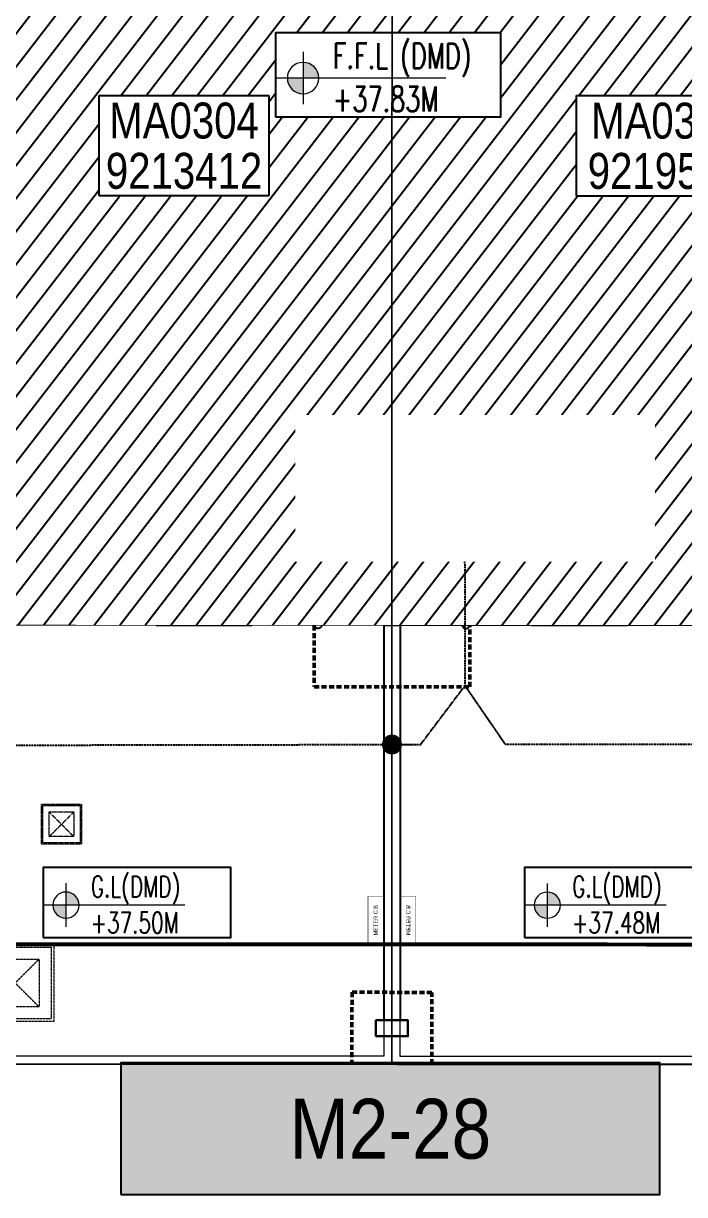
# Model space of a CAD drawing. Header units: centimetres. Extents: x -6122352 to 7132207, y -1694241 to 1947892.
# Drawn here: x 45905 to 54181, y -134091 to -119419 of the extents above; entities that cross this region are included whole.
import ezdxf
from ezdxf.enums import TextEntityAlignment as Align
from ezdxf.xclip import XClip

# ---------------------------------------------------------------- set-up
doc = ezdxf.new("R2010")
doc.units = ezdxf.units.CM
doc.header["$MEASUREMENT"] = 0
doc.header["$XCLIPFRAME"] = 2
for name, pattern in [('23585-XR-AR-END-SETTING OUT PLAN$0$HIDDEN', [0.375, 0.25, -0.125]), ('DASHED2', [0.375, 0.25, -0.125]), ('XR-AR-END-SETTING OUT PLAN$0$23261-XR-AR-SI-GF$0$HIDDEN', [0.375, 0.25, -0.125]), ('XR-AR-MID-SETTING OUT FOR MASTER$0$23585-XR-AR-MID-GROUND FLOOR$0$23261-XR-AR-SI-GF$0$HIDDEN', [0.375, 0.25, -0.125]), ('XR-AR-MID-SETTING OUT FOR MASTER$0$23585-XR-AR-MID-GROUND FLOOR$0$945-4P-1-101-GROUND FLOOR PLAN$0$XR-MIDDLE-GROUND FLOOR PLAN$0$HIDDEN2', [0.1875, 0.125, -0.0625])]:
    doc.linetypes.add(name, pattern=pattern)
for name, color, linetype in [('00-MI-DIM', 7, 'Continuous'), ('23585-XR-AR-BOUNDARY WALLS AND SETBACKS$0$setback', 7, 'XR-AR-END-SETTING OUT PLAN$0$23261-XR-AR-SI-GF$0$HIDDEN'), ('@MI-REF LAYER', 7, 'Continuous'), ('B_TH_6', 7, 'Continuous'), ('PANEL-TAGS', 7, 'Continuous'), ('XR-AR-MID-SETTING OUT FOR MASTER$0$23585-XR-AR-MID-GROUND FLOOR$0$A-Flor-Strs', 1, 'Continuous'), ('XR-AR-MID-SETTING OUT FOR MASTER$0$23585-XR-AR-MID-GROUND FLOOR$0$GS-HATCH-FLOOR TILE', 251, 'Continuous'), ('Xref group 33-41$0$S-LEVELS', 2, 'Continuous'), ('Xref group 33-41$0$TYPICAL NEW PROFILE', 3, 'Continuous'), ('XREF1$0$S-LEVELS', 2, 'Continuous'), ('XREF1$0$TYPICAL NEW PROFILE', 3, 'Continuous')]:
    doc.layers.add(name, color=color, linetype=linetype)
doc.layers.add('08-Compound Wall-4', color=7, linetype='Continuous', lineweight=25, true_color=0xff4405)
for name, color, linetype, lineweight in [('23585-XR-AR-DAMAC PLOT LIMITS$0$1-Mid units', 41, 'Continuous', 5), ('23585-XR-AR-END-SETTING OUT PLAN$0$A-FLOR-UNDR', 8, '23585-XR-AR-END-SETTING OUT PLAN$0$HIDDEN', 5), ('23585-XR-AR-MID-ANNO-GF$0$945-4P-1-101-GROUND FLOOR PLAN$0$XR-MIDDLE-GROUND FLOOR PLAN$0$XR-MIDDLE-GROUND FLOOR PLAN$0$-DR-RW', 6, 'Continuous', 5), ('23585-XR-AR-MID-ANNO-GF$0$945-4P-1-101-GROUND FLOOR PLAN$0$XR-MIDDLE-GROUND FLOOR PLAN$0$XR-MIDDLE-GROUND FLOOR PLAN$0$S-ANNO-TXT', 3, 'Continuous', 25), ('@ Foundations', 4, 'DASHED2', 50), ('A-ANNO-TEXT', 3, 'Continuous', 25), ('XR-AR-MID-SETTING OUT FOR MASTER$0$23585-XR-AR-MID-GROUND FLOOR$0$$A-GLAZ-WNDO', 232, 'Continuous', 9), ('XR-AR-MID-SETTING OUT FOR MASTER$0$23585-XR-AR-MID-GROUND FLOOR$0$A-DOOR', 31, 'Continuous', 5), ('XR-AR-MID-SETTING OUT FOR MASTER$0$23585-XR-AR-MID-GROUND FLOOR$0$A-DOOR-FULL', 1, 'Continuous', 9), ('XR-AR-MID-SETTING OUT FOR MASTER$0$23585-XR-AR-MID-GROUND FLOOR$0$A-EQUP-KITN-PLAN', 202, 'Continuous', 9), ('XR-AR-MID-SETTING OUT FOR MASTER$0$23585-XR-AR-MID-GROUND FLOOR$0$A-FLOR-OVHD', 9, 'XR-AR-MID-SETTING OUT FOR MASTER$0$23585-XR-AR-MID-GROUND FLOOR$0$23261-XR-AR-SI-GF$0$HIDDEN', 15), ('XR-AR-MID-SETTING OUT FOR MASTER$0$23585-XR-AR-MID-GROUND FLOOR$0$A-FLOR-PATT', 8, 'Continuous', 5), ('XR-AR-MID-SETTING OUT FOR MASTER$0$23585-XR-AR-MID-GROUND FLOOR$0$A-GLAZ-SILL', 8, 'Continuous', 5), ('XR-AR-MID-SETTING OUT FOR MASTER$0$23585-XR-AR-MID-GROUND FLOOR$0$A-GLAZ-WNDO', 232, 'Continuous', 9), ('XR-AR-MID-SETTING OUT FOR MASTER$0$23585-XR-AR-MID-GROUND FLOOR$0$A-WALL', 7, 'Continuous', 30), ('XR-AR-MID-SETTING OUT FOR MASTER$0$23585-XR-AR-MID-GROUND FLOOR$0$A-WALL-FNSH', 9, 'Continuous', 5), ('XR-AR-MID-SETTING OUT FOR MASTER$0$23585-XR-AR-MID-GROUND FLOOR$0$S-COLS', 51, 'Continuous', 40), ('Xref group 33-41$0$36-TAGLVL', 23, 'Continuous', 9), ('XREF1$0$36-TAGLVL', 23, 'Continuous', 9)]:
    doc.layers.add(name, color=color, linetype=linetype, lineweight=lineweight)
doc.styles.add('23585-XR-AR-MID-ANNO-GF$0$SDC-TEXT', font='arial.ttf')
doc.styles.add('PANELTAG_STYLE', font='arial.ttf')
doc.styles.add('Xref group 33-41$0$DLT_TEXT', font='romans.shx', dxfattribs={"width": 0.7})
doc.styles.add('Xref group 33-41$0$Overall SOP Plan$0$LAC-609-NG10-1-XREF-GRID-125SC$0$GRID-DIM-NO', font='arial.ttf', dxfattribs={"width": 0.8})
doc.styles.add('XREF1$0$DLT_TEXT', font='romans.shx', dxfattribs={"width": 0.7})

# ---------------------------------------------------------------- blocks, each defined once
blk = doc.blocks.new('23585-XR-AR-BOUNDARY WALLS AND SETBACKS')
at = {"layer": '23585-XR-AR-BOUNDARY WALLS AND SETBACKS$0$setback', "ltscale": 40, "const_width": 0.05}
blk.add_lwpolyline([(496524.331, 2768876.629), (496524.23, 2768876.519), (496520.176, 2768872.095), (496516.123, 2768867.671), (496512.069, 2768863.247), (496508.016, 2768858.823), (496505.888, 2768856.501), (496503.962, 2768854.4), (496499.909, 2768849.976), (496499.707, 2768849.755), (496495.856, 2768845.552), (496495.653, 2768845.331), (496491.699, 2768841.016), (496506.076, 2768827.842), (496510.233, 2768832.378), (496514.286, 2768836.802), (496518.34, 2768841.226), (496522.393, 2768845.65), (496526.447, 2768850.074), (496530.5, 2768854.497), (496534.553, 2768858.921), (496538.708, 2768863.456), (496524.331, 2768876.629)], dxfattribs=at)
blk = doc.blocks.new('A$C9d9485f6')
at = {"layer": 'A-ANNO-TEXT', "rotation": 312.4881850805905}
blk.add_blockref('23585-XR-AR-BOUNDARY WALLS AND SETBACKS', (-2377088.535, -1504219.252), dxfattribs=at)
blk = doc.blocks.new('23585-XR-AR-DAMAC PLOT LIMITS')
at = {"layer": '23585-XR-AR-DAMAC PLOT LIMITS$0$1-Mid units', "color": 251, "true_color": 0x636466}
for points in [[(496505.804, 2768860.85), (496509.857, 2768865.274), (496527.553, 2768849.06), (496523.499, 2768844.636)], [(496501.751, 2768856.427), (496503.676, 2768858.528), (496505.804, 2768860.85), (496523.499, 2768844.636), (496519.446, 2768840.213)]]:
    blk.add_lwpolyline(points, close=True, dxfattribs=at)
blk = doc.blocks.new('A$Cf093b529')
at = {"layer": 'A-ANNO-TEXT'}
blk.add_blockref('23585-XR-AR-DAMAC PLOT LIMITS', (-495391.99, -2768603.442), dxfattribs=at)
blk = doc.blocks.new('XR-AR-MID-SETTING OUT FOR MASTER$0$23585-XR-AR-MID-GROUND FLOOR$0$945-4P-1-101-GROUND FLOOR PLAN$0$XR-MIDDLE-CAR PARK HATCH')
at = {"layer": 'XR-AR-MID-SETTING OUT FOR MASTER$0$23585-XR-AR-MID-GROUND FLOOR$0$A-FLOR-PATT'}
blk.add_lwpolyline([(9250, 100), (9250, 5500), (15050, 5503), (15050, 100)], close=True, dxfattribs=at)
blk = doc.blocks.new('*U1930')
for points in [[(91, 0), (41, 0), (41, 1021), (91, 1021)], [(0, 0), (38, 0), (38, -50), (50, -50), (50, -122), (0, -122)], [(1100, 0), (1062, 0), (1062, -50), (1050, -50), (1050, -122), (1100, -122)]]:
    blk.add_lwpolyline(points, close=True)
at = {"color": 8, "linetype": 'XR-AR-MID-SETTING OUT FOR MASTER$0$23585-XR-AR-MID-GROUND FLOOR$0$945-4P-1-101-GROUND FLOOR PLAN$0$XR-MIDDLE-GROUND FLOOR PLAN$0$HIDDEN2'}
blk.add_arc((41, 0), 1021, 0, 90, dxfattribs=at)
at = {"layer": 'XR-AR-MID-SETTING OUT FOR MASTER$0$23585-XR-AR-MID-GROUND FLOOR$0$A-GLAZ-SILL', "linetype": 'XR-AR-MID-SETTING OUT FOR MASTER$0$23585-XR-AR-MID-GROUND FLOOR$0$945-4P-1-101-GROUND FLOOR PLAN$0$XR-MIDDLE-GROUND FLOOR PLAN$0$HIDDEN2', "ltscale": 3}
blk.add_lwpolyline([(0, 0), (1100, 0), (1100, -122), (0, -122)], close=True, dxfattribs=at)
blk = doc.blocks.new('*U27')
for points in [[(91, 0), (41, 0), (41, 1021), (91, 1021)], [(0, 0), (38, 0), (38, -50), (50, -50), (50, -250), (0, -250)], [(1100, 0), (1062, 0), (1062, -50), (1050, -50), (1050, -250), (1100, -250)]]:
    blk.add_lwpolyline(points, close=True)
at = {"color": 8, "linetype": 'XR-AR-MID-SETTING OUT FOR MASTER$0$23585-XR-AR-MID-GROUND FLOOR$0$945-4P-1-101-GROUND FLOOR PLAN$0$XR-MIDDLE-GROUND FLOOR PLAN$0$HIDDEN2'}
blk.add_arc((41, 0), 1021, 0, 90, dxfattribs=at)
at = {"layer": 'XR-AR-MID-SETTING OUT FOR MASTER$0$23585-XR-AR-MID-GROUND FLOOR$0$A-GLAZ-SILL', "linetype": 'XR-AR-MID-SETTING OUT FOR MASTER$0$23585-XR-AR-MID-GROUND FLOOR$0$945-4P-1-101-GROUND FLOOR PLAN$0$XR-MIDDLE-GROUND FLOOR PLAN$0$HIDDEN2', "ltscale": 3}
blk.add_lwpolyline([(0, 0), (1100, 0), (1100, -250), (0, -250)], close=True, dxfattribs=at)
blk = doc.blocks.new('XR-AR-MID-SETTING OUT FOR MASTER$0$23585-XR-AR-MID-GROUND FLOOR$0$945-4P-1-101-GROUND FLOOR PLAN$0$XR-MIDDLE-GROUND FLOOR PLAN$0$A$C69996ABC')
at = {"layer": 'XR-AR-MID-SETTING OUT FOR MASTER$0$23585-XR-AR-MID-GROUND FLOOR$0$A-FLOR-OVHD', "linetype": 'XR-AR-MID-SETTING OUT FOR MASTER$0$23585-XR-AR-MID-GROUND FLOOR$0$945-4P-1-101-GROUND FLOOR PLAN$0$XR-MIDDLE-GROUND FLOOR PLAN$0$HIDDEN2', "ltscale": 5}
for p, q in [((0, 0.9), (0.1, 0.9)), ((0, 0.9), (0, 0)), ((0, 0), (0.1, 0))]:
    blk.add_line(p, q, dxfattribs=at)
blk.add_lwpolyline([(0.1, 0.85), (0.25, 0.45), (0.1, 0.05)], dxfattribs=at)
at = {"layer": 'XR-AR-MID-SETTING OUT FOR MASTER$0$23585-XR-AR-MID-GROUND FLOOR$0$A-GLAZ-WNDO'}
for p, q in [((0.1, 0.85), (0.1, 0.9)), ((0.1, 0.9), (0.1, 0)), ((0.25, 0.9), (0.25, 0.85)), ((0.25, 0.85), (0.1, 0.85)), ((0.25, 0.85), (0.25, 0.05)), ((0.1, 0), (0.1, 0.05)), ((0.1, 0.05), (0.25, 0.05)), ((0.25, 0), (0.25, 0.05))]:
    blk.add_line(p, q, dxfattribs=at)
for points in [[(0.25, 0.9), (0.1, 0.9)], [(0.1, 0), (0.25, 0)]]:
    blk.add_lwpolyline(points, dxfattribs=at)
blk.add_lwpolyline([(0.25, 0.85), (0.25, 0.05), (0.2, 0.05), (0.2, 0.85)], close=True, dxfattribs=at)
blk = doc.blocks.new('XR-AR-MID-SETTING OUT FOR MASTER$0$23585-XR-AR-MID-GROUND FLOOR$0$945-4P-1-101-GROUND FLOOR PLAN$0$XR-MIDDLE-GROUND FLOOR PLAN$0$A$C70344426')
at = {"layer": 'XR-AR-MID-SETTING OUT FOR MASTER$0$23585-XR-AR-MID-GROUND FLOOR$0$A-GLAZ-SILL'}
blk.add_line((0.25, 2.65), (0.25, 0), dxfattribs=at)
at = {"layer": 'XR-AR-MID-SETTING OUT FOR MASTER$0$23585-XR-AR-MID-GROUND FLOOR$0$A-GLAZ-WNDO'}
for p, q in [((0, 2.65), (0, 2.6)), ((0, 2.65), (0.25, 2.65)), ((0.15, 2.6), (0.15, 2.65)), ((0, 2.6), (0.15, 2.6)), ((0.15, 2.6), (0.15, 0)), ((0, 1.8), (0, 1.75)), ((0.15, 1.8), (0, 1.8)), ((0.15, 1.75), (0.15, 1.8)), ((0, 1.75), (0.15, 1.75)), ((0, 0.9), (0, 0.85)), ((0.15, 0.9), (0, 0.9)), ((0.15, 0.85), (0.15, 0.9)), ((0, 0.85), (0.15, 0.85)), ((0, 0.85), (0, 0.05)), ((0.15, 0.05), (0, 0.05)), ((0, 0), (0, 0.05)), ((0.15, 0), (0.15, 0.05)), ((0.25, 0), (0, 0))]:
    blk.add_line(p, q, dxfattribs=at)
blk.add_lwpolyline([(0.05, 1.8), (0.05, 2.6), (0, 2.6), (0, 0.9), (0.05, 0.9), (0.05, 1.75)], dxfattribs=at)
blk.add_lwpolyline([(0, 0.85), (0, 0.05), (0.05, 0.05), (0.05, 0.85)], close=True, dxfattribs=at)
blk = doc.blocks.new('*U28')
for points in [[(0, 70), (38, 70), (38, 120), (50, 120), (50, 180), (0, 180)], [(1100, 70), (1062, 70), (1062, 120), (1050, 120), (1050, 180), (1100, 180)], [(91, 70), (41, 70), (41, -951), (91, -951)]]:
    blk.add_lwpolyline(points, close=True)
at = {"color": 8, "linetype": 'XR-AR-MID-SETTING OUT FOR MASTER$0$23585-XR-AR-MID-GROUND FLOOR$0$945-4P-1-101-GROUND FLOOR PLAN$0$XR-MIDDLE-GROUND FLOOR PLAN$0$HIDDEN2'}
blk.add_arc((41, 70), 1021, 270, 0, dxfattribs=at)
at = {"layer": 'XR-AR-MID-SETTING OUT FOR MASTER$0$23585-XR-AR-MID-GROUND FLOOR$0$A-GLAZ-SILL', "linetype": 'XR-AR-MID-SETTING OUT FOR MASTER$0$23585-XR-AR-MID-GROUND FLOOR$0$945-4P-1-101-GROUND FLOOR PLAN$0$XR-MIDDLE-GROUND FLOOR PLAN$0$HIDDEN2', "ltscale": 3}
blk.add_lwpolyline([(0, 70), (1100, 70), (1100, 180), (0, 180)], close=True, dxfattribs=at)
blk = doc.blocks.new('XR-AR-MID-SETTING OUT FOR MASTER$0$23585-XR-AR-MID-GROUND FLOOR$0$945-4P-1-101-GROUND FLOOR PLAN$0$XR-MIDDLE-GROUND FLOOR PLAN$0$A$C2DB306E2')
at = {"layer": 'XR-AR-MID-SETTING OUT FOR MASTER$0$23585-XR-AR-MID-GROUND FLOOR$0$A-DOOR-FULL'}
for p, q in [((0.15, 1.25), (0.05, 1.25)), ((0.05, 1.25), (0.05, 1.2)), ((0.05, 1.2), (0.15, 1.2)), ((0.15, 1.2), (0.15, 1.25)), ((0, 0.8), (0, 0)), ((0, 0.8), (0.04, 0.8)), ((0.04, 0.8), (0.04, 0)), ((0.05, 0.35), (0.05, 0.4)), ((0.05, 0.4), (0.15, 0.4)), ((0.15, 0.35), (0.05, 0.35)), ((0.15, 0.4), (0.15, 0.35)), ((0, 0), (0.04, 0))]:
    blk.add_line(p, q, dxfattribs=at)
at = {"layer": 'XR-AR-MID-SETTING OUT FOR MASTER$0$23585-XR-AR-MID-GROUND FLOOR$0$A-GLAZ-SILL', "linetype": 'XR-AR-MID-SETTING OUT FOR MASTER$0$23585-XR-AR-MID-GROUND FLOOR$0$945-4P-1-101-GROUND FLOOR PLAN$0$XR-MIDDLE-GROUND FLOOR PLAN$0$HIDDEN2', "ltscale": 3}
for p, q in [((0.05, 1.2), (0.05, 0.4)), ((0.15, 1.2), (0.15, 0.4))]:
    blk.add_line(p, q, dxfattribs=at)
blk = doc.blocks.new('*U26')
at = {"color": 0, "linetype": 'ByBlock'}
blk.add_line((0, 300), (0, 0), dxfattribs=at)
at = {"color": 0, "linetype": 'ByBlock', "const_width": 15}
blk.add_lwpolyline([(195, 188), (0, 300), (-195, 188)], dxfattribs=at)
blk.add_circle((0, 0), 45)
blk = doc.blocks.new('XR-AR-MID-SETTING OUT FOR MASTER$0$23585-XR-AR-MID-GROUND FLOOR$0$A$C08698786')
at = {"layer": 'XR-AR-MID-SETTING OUT FOR MASTER$0$23585-XR-AR-MID-GROUND FLOOR$0$S-COLS', "color": 252, "lineweight": 30}
for points in [[(5900, 11147), (5900, 9747), (6100, 9747), (6100, 11147)], [(5900, 6500), (5900, 5500), (6100, 5500), (6100, 6500)], [(5800, 550), (6200, 550), (6200, 350), (5800, 350)]]:
    blk.add_lwpolyline(points, close=True, dxfattribs=at)
blk = doc.blocks.new('23585-XR-AR-END-SETTING OUT PLAN$0$MH-800')
at = {"ltscale": 5}
for p, q in [((-294, -651), (306, -51)), ((-294, -51), (306, -651))]:
    blk.add_line(p, q, dxfattribs=at)
for points in [[(-477, 132), (-477, -833), (488, -833), (488, 132)], [(-444, 99), (-444, -801), (456, -801), (456, 99)], [(-294, -51), (-294, -651), (306, -651), (306, -51)]]:
    blk.add_lwpolyline(points, close=True, dxfattribs=at)
blk = doc.blocks.new('XR-AR-MID-SETTING OUT FOR MASTER')
at = {"layer": '23585-XR-AR-MID-ANNO-GF$0$945-4P-1-101-GROUND FLOOR PLAN$0$XR-MIDDLE-GROUND FLOOR PLAN$0$XR-MIDDLE-GROUND FLOOR PLAN$0$-DR-RW', "ltscale": 100, "const_width": 5}
blk.add_lwpolyline([(5900, 1500), (5700, 1500), (5700, 2100), (5900, 2100)], close=True, dxfattribs=at)
at = {"layer": 'XR-AR-MID-SETTING OUT FOR MASTER$0$23585-XR-AR-MID-GROUND FLOOR$0$A-EQUP-KITN-PLAN', "color": 8}
for p, q in [((5300, 12103), (5300, 14253)), ((4405, 12103), (5300, 12103)), ((4405, 11503), (4405, 12103))]:
    blk.add_line(p, q, dxfattribs=at)
at = {"layer": 'XR-AR-MID-SETTING OUT FOR MASTER$0$23585-XR-AR-MID-GROUND FLOOR$0$A-FLOR-OVHD', "color": 8, "linetype": 'XR-AR-MID-SETTING OUT FOR MASTER$0$23585-XR-AR-MID-GROUND FLOOR$0$23261-XR-AR-SI-GF$0$HIDDEN', "ltscale": 5}
for p, q in [((5580, 12103), (5580, 14853)), ((3400, 14153), (3400, 12203)), ((3500, 12203), (3500, 14153)), ((5900, 12003), (5400, 11503)), ((5400, 12003), (5900, 11503))]:
    blk.add_line(p, q, dxfattribs=at)
blk.add_lwpolyline([(2750, 12003), (3250, 12003), (3250, 11503), (2750, 11503)], close=True, dxfattribs=at)
for points in [[(2750, 12003), (3250, 11503)], [(2750, 11503), (3250, 12003)]]:
    blk.add_lwpolyline(points, dxfattribs=at)
at = {"layer": 'XR-AR-MID-SETTING OUT FOR MASTER$0$23585-XR-AR-MID-GROUND FLOOR$0$A-Flor-Strs', "color": 8}
for p, q in [((5900, 5803), (4250, 5803)), ((5900, 5503), (4250, 5503))]:
    blk.add_line(p, q, dxfattribs=at)
at = {"layer": 'XR-AR-MID-SETTING OUT FOR MASTER$0$23585-XR-AR-MID-GROUND FLOOR$0$A-WALL', "color": 8}
for points in [[(100, 19473), (-100, 19473), (-100, 5500), (100, 5500), (100, 8850), (1100, 8850), (1100, 8950), (100, 8950), (100, 10950), (2100, 10950), (2100, 9950), (2200, 9950), (2200, 11150), (2100, 11150), (2100, 11050), (100, 11050)], [(5900, 19473), (6100, 19473), (6100, 5500), (5900, 5500), (5900, 14853), (5500, 14853), (5500, 14953), (5900, 14953)], [(2200, 13653), (2200, 13653), (2200, 13853), (1200, 13853), (1200, 13753), (1850, 13753), (1850, 13103), (2100, 13103), (2100, 12653), (1950, 12653), (1950, 12552), (2100, 12552), (2100, 12050), (2200, 12050), (2200, 13203), (2050, 13203), (2050, 13653), (2200, 13653)], [(3400, 12203), (3500, 12203), (3500, 11503), (4400, 11503), (4400, 11253), (3650, 11253), (3650, 11028), (3400, 11028)], [(4250, 5500), (3050, 5500), (3050, 5750), (4000, 5750), (4000, 8850), (3300, 8850), (3300, 8950), (3400, 8950), (3400, 9928), (3650, 9928), (3650, 9100), (4250, 9100)], [(2100, 8950), (2100, 9050), (2200, 9050), (2200, 8950), (2300, 8950), (2300, 8850), (2000, 8850), (2000, 8950)]]:
    blk.add_lwpolyline(points, close=True, dxfattribs=at)
for points in [[(5700, 12003), (5900, 12003), (5900, 12103), (5300, 12103), (5300, 11503), (5300, 11503), (5300, 11253), (5900, 11253), (5900, 11503), (5400, 11503), (5400, 12003), (5700, 12003)], [(2100, 11050), (2100, 10950)]]:
    blk.add_lwpolyline(points, dxfattribs=at)
at = {"layer": 'XR-AR-MID-SETTING OUT FOR MASTER$0$23585-XR-AR-MID-GROUND FLOOR$0$A-WALL-FNSH', "color": 8}
for points in [[(2080, 10930), (120, 10930), (120, 8973), (1100, 8973), (1100, 8953)], [(2100, 9950), (2080, 9950), (2080, 10930)]]:
    blk.add_lwpolyline(points, dxfattribs=at)
at = {"layer": '08-Compound Wall-4', "ltscale": 100}
blk.add_blockref('XR-AR-MID-SETTING OUT FOR MASTER$0$23585-XR-AR-MID-GROUND FLOOR$0$945-4P-1-101-GROUND FLOOR PLAN$0$XR-MIDDLE-CAR PARK HATCH', (-9150, 0), dxfattribs=at)
at = {"layer": '23585-XR-AR-END-SETTING OUT PLAN$0$A-FLOR-UNDR', "color": 8, "ltscale": 100, "xscale": -0.5182770836547854, "yscale": 0.5182770836547854, "zscale": 0.5182770836547854, "rotation": 270.0000009865863}
blk.add_blockref('23585-XR-AR-END-SETTING OUT PLAN$0$MH-800', (2045, 3001, 0), dxfattribs=at)
at = {"layer": '23585-XR-AR-END-SETTING OUT PLAN$0$A-FLOR-UNDR', "color": 8, "ltscale": 100, "xscale": -1, "rotation": 270.0000009865863}
blk.add_blockref('23585-XR-AR-END-SETTING OUT PLAN$0$MH-800', (1634, 1009), dxfattribs=at)
at = {"layer": 'XR-AR-MID-SETTING OUT FOR MASTER$0$23585-XR-AR-MID-GROUND FLOOR$0$$A-GLAZ-WNDO', "color": 8}
for name, p, xscale, yscale, zscale, rotation in [('XR-AR-MID-SETTING OUT FOR MASTER$0$23585-XR-AR-MID-GROUND FLOOR$0$945-4P-1-101-GROUND FLOOR PLAN$0$XR-MIDDLE-GROUND FLOOR PLAN$0$A$C69996ABC', (5300, 11253), 1000.000000000049, 1000.000000000049, 1000.000000000049, 90), ('XR-AR-MID-SETTING OUT FOR MASTER$0$23585-XR-AR-MID-GROUND FLOOR$0$945-4P-1-101-GROUND FLOOR PLAN$0$XR-MIDDLE-GROUND FLOOR PLAN$0$A$C70344426', (400, 5500), -1000.000000000001, 1000.000000000001, 1000.000000000001, 270)]:
    blk.add_blockref(name, p, dxfattribs=dict(at, xscale=xscale, yscale=yscale, zscale=zscale, rotation=rotation))
at = {"layer": 'XR-AR-MID-SETTING OUT FOR MASTER$0$23585-XR-AR-MID-GROUND FLOOR$0$A-DOOR', "color": 8, "xscale": -1000.000000000001, "yscale": 1000.000000000001, "zscale": 1000.000000000001, "rotation": 270}
blk.add_blockref('XR-AR-MID-SETTING OUT FOR MASTER$0$23585-XR-AR-MID-GROUND FLOOR$0$945-4P-1-101-GROUND FLOOR PLAN$0$XR-MIDDLE-GROUND FLOOR PLAN$0$A$C2DB306E2', (750, 8800), dxfattribs=at)
at = {"layer": 'XR-AR-MID-SETTING OUT FOR MASTER$0$23585-XR-AR-MID-GROUND FLOOR$0$A-DOOR-FULL', "color": 8, "xscale": 0.8181820445283869, "yscale": 0.8181820445283869, "zscale": 0.8181820445283869, "rotation": 90}
for p in [(2100, 11150), (2100, 9050)]:
    blk.add_blockref('*U1930', p, dxfattribs=at)
at = {"layer": 'XR-AR-MID-SETTING OUT FOR MASTER$0$23585-XR-AR-MID-GROUND FLOOR$0$A-DOOR-FULL', "color": 8, "rotation": 90}
blk.add_blockref('*U27', (3400, 9928), dxfattribs=at)
at = {"layer": 'XR-AR-MID-SETTING OUT FOR MASTER$0$23585-XR-AR-MID-GROUND FLOOR$0$A-DOOR-FULL', "color": 8, "xscale": -0.909090909090913, "yscale": 0.909090909090913, "zscale": 0.909090909090913}
blk.add_blockref('*U28', (3300, 8786), dxfattribs=at)
at = {"layer": 'XR-AR-MID-SETTING OUT FOR MASTER$0$23585-XR-AR-MID-GROUND FLOOR$0$A-Flor-Strs', "color": 8}
blk.add_blockref('*U26', (5075, 5502), dxfattribs=at)
at = {"layer": 'XR-AR-MID-SETTING OUT FOR MASTER$0$23585-XR-AR-MID-GROUND FLOOR$0$GS-HATCH-FLOOR TILE', "color": 8}
blk.add_blockref('XR-AR-MID-SETTING OUT FOR MASTER$0$23585-XR-AR-MID-GROUND FLOOR$0$A$C08698786', (0, 0), dxfattribs=at)
at = {"layer": '23585-XR-AR-MID-ANNO-GF$0$945-4P-1-101-GROUND FLOOR PLAN$0$XR-MIDDLE-GROUND FLOOR PLAN$0$XR-MIDDLE-GROUND FLOOR PLAN$0$S-ANNO-TXT', "color": 3, "style": '23585-XR-AR-MID-ANNO-GF$0$SDC-TEXT'}
blk.add_text('METER C.B', height=50, rotation=90, dxfattribs=at).set_placement((5796, 1803), align=Align.MIDDLE)
blk = doc.blocks.new('MID UNIT')
at = {"xscale": 0.001, "yscale": 0.001, "zscale": 0.001}
blk.add_blockref('XR-AR-MID-SETTING OUT FOR MASTER', (0, 0), dxfattribs=at)
blk = doc.blocks.new('TH_6')
at = {"xscale": -1}
blk.add_blockref('MID UNIT', (495826.305, 2769163.997), dxfattribs=at)
blk.add_blockref('MID UNIT', (495814.305, 2769163.997))
blk = doc.blocks.new('A$Ce2a03a74')
at = {"layer": 'B_TH_6', "xscale": 999.9914829579993, "yscale": 999.9914829579993, "zscale": 999.9914829579993}
blk.add_blockref('TH_6', (-495790405, -2769140733), dxfattribs=at)
blk = doc.blocks.new('A$C4abd1289')
at = {"layer": '08-Compound Wall-4', "ltscale": 100}
for points in [[(0, 0), (200, 0), (200, -4950), (0, -4950)], [(6000, 0), (6200, 0), (6200, -4950), (6000, -4950)]]:
    blk.add_lwpolyline(points, close=True, dxfattribs=at)
blk = doc.blocks.new('23585-XR-AR-MALDIVE-2$0$TH_6')
at = {"ltscale": 10, "xscale": 0.00100002623446598, "yscale": 0.00100002623446598, "zscale": 0.00100002623446598}
blk.add_blockref('A$Ce2a03a74', (495794.627, 2769164.318), dxfattribs=at)
at = {"layer": '@ Foundations', "linetype": 'DASHED2', "ltscale": 0.25}
for points in [[(495819.13, 2769173.169), (495821.48, 2769173.169), (495821.48, 2769176.119), (495819.13, 2769176.119)], [(495819.33, 2769168.722), (495821.28, 2769168.722), (495821.28, 2769171.272), (495819.33, 2769171.272)]]:
    blk.add_lwpolyline(points, close=True, dxfattribs=at)
at = {"layer": '@ Foundations', "linetype": 'DASHED2', "ltscale": 0.25, "elevation": 0}
blk.add_lwpolyline([(495820.806, 2769164.896), (495819.805, 2769164.896), (495819.805, 2769163.996), (495820.806, 2769163.996)], close=True, dxfattribs=at)
at = {"color": 10, "xscale": 0.001000007156229904, "yscale": 0.001000007156229904, "zscale": 0.001000007156229904}
blk.add_blockref('A$C4abd1289', (495820.206, 2769169.497), dxfattribs=at)
blk = doc.blocks.new('A$C0dde5bbf')
at = {"color": 1, "true_color": 0xeb0000, "const_width": 0.008}
blk.add_lwpolyline([(45.153, 0), (39.153, 0), (33.153, 0), (27.153, 0), (21.153, 0), (15.153, 0), (9.153, 0), (0, 0), (0.001, 24), (2.853, 24), (8.853, 24), (9.153, 24), (14.853, 24), (15.153, 24), (21.153, 24), (24.003, 24), (27.153, 24), (33.153, 24), (39.153, 24), (45.153, 24), (51.153, 24), (54.303, 24), (54.303, 0)], close=True, dxfattribs=at)
blk = doc.blocks.new('Xref group 33-41$0$LVL  ATTR')
at = {"color": 7}
blk.add_wipeout([(-0.337, 0.384), (1.897, 0.384), (1.897, -0.45), (-0.337, -0.45)], dxfattribs=at)
at = {"layer": 'Xref group 33-41$0$36-TAGLVL', "extrusion": (-4.88814e-07, 1.40652e-17, 1)}
h = blk.add_hatch(color=252, dxfattribs=at)
h.paths.add_polyline_path([(-0.065, 0.156, 0.414214), (-0.222, 0), (-0.065, 0)])
h.paths.add_polyline_path([(0.091, 0), (-0.065, 0), (-0.065, -0.156, 0.414214)])
for p, q in [((-0.065, -0.26), (-0.065, 0.26)), ((1.351, 0, 0), (-0.325, 0, 0))]:
    blk.add_line(p, q, dxfattribs=at)
blk.add_circle((-0.065, 0, 0), 0.156, dxfattribs=at)
at = {"layer": 'Xref group 33-41$0$S-LEVELS', "color": 1}
blk.add_lwpolyline([(-0.337, 0.384), (1.897, 0.384), (1.897, -0.45), (-0.337, -0.45)], close=True, dxfattribs=at)
at = {"layer": 'Xref group 33-41$0$TYPICAL NEW PROFILE', "color": 3, "style": 'Xref group 33-41$0$DLT_TEXT', "width": 0.7}
for tag, p in [('+0.00M', (0.241, 0.067, 0)), ('S.S.L', (0.241, -0.345, 0))]:
    blk.add_attdef(tag, p, '', height=0.25, dxfattribs=at)
blk = doc.blocks.new('_Dot')
at = {"color": 0, "linetype": 'ByBlock', "lineweight": -2}
blk.add_line((-0.5, 0), (-1, 0), dxfattribs=at)
at = {"color": 0, "linetype": 'ByBlock', "const_width": 0.5}
blk.add_lwpolyline([(-0.25, 0, 1), (0.25, 0, 1)], format="xyb", close=True, dxfattribs=at)
blk = doc.blocks.new('XREF1$0$LVL  ATTR')
at = {"color": 7}
blk.add_wipeout([(-0.337, 0.384), (1.897, 0.384), (1.897, -0.45), (-0.337, -0.45)], dxfattribs=at)
at = {"layer": 'XREF1$0$36-TAGLVL', "extrusion": (-4.88814e-07, 1.40652e-17, 1)}
h = blk.add_hatch(color=252, dxfattribs=at)
h.paths.add_polyline_path([(-0.065, 0.156, 0.414214), (-0.222, 0), (-0.065, 0)])
h.paths.add_polyline_path([(0.091, 0), (-0.065, 0), (-0.065, -0.156, 0.414214)])
for p, q in [((-0.065, -0.26), (-0.065, 0.26)), ((1.351, 0, 0), (-0.325, 0, 0))]:
    blk.add_line(p, q, dxfattribs=at)
blk.add_circle((-0.065, 0, 0), 0.156, dxfattribs=at)
at = {"layer": 'XREF1$0$S-LEVELS', "color": 1}
blk.add_lwpolyline([(-0.337, 0.384), (1.897, 0.384), (1.897, -0.45), (-0.337, -0.45)], close=True, dxfattribs=at)
at = {"layer": 'XREF1$0$TYPICAL NEW PROFILE', "color": 3, "style": 'XREF1$0$DLT_TEXT', "width": 0.7}
for tag, p in [('+0.00M', (0.241, 0.067, 0)), ('S.S.L', (0.241, -0.345, 0))]:
    blk.add_attdef(tag, p, '', height=0.25, dxfattribs=at)
blk = doc.blocks.new('A$C9e9a1b4a')
at = {"color": 1, "true_color": 0xeb0000, "const_width": 0.008}
blk.add_lwpolyline([(50.791, -13.452), (44.791, -13.452), (38.791, -13.452), (32.791, -13.452), (26.791, -13.452), (20.791, -13.452), (14.791, -13.452), (5.638, -13.452), (5.639, 10.548), (8.491, 10.548), (14.491, 10.548), (14.791, 10.548), (20.491, 10.548), (20.791, 10.548), (26.791, 10.548), (29.641, 10.548), (32.791, 10.548), (38.791, 10.548), (44.791, 10.548), (50.791, 10.548), (56.791, 10.548), (59.941, 10.548), (59.941, -13.452)], close=True, dxfattribs=at)
blk = doc.blocks.new('PANELTAG')
at = {"layer": 'PANEL-TAGS', "color": 1}
blk.add_lwpolyline([(-13.5, -3.3), (13.5, -3.3), (13.5, 3.3), (-13.5, 3.3)], close=True, dxfattribs=at)
at = {"layer": 'PANEL-TAGS', "color": 40, "true_color": 0xffd700}
blk.add_solid([(-13.5, -3.3), (13.5, -3.3), (-13.5, 3.3), (13.5, 3.3)], dxfattribs=at)
at = {"layer": 'PANEL-TAGS', "color": 5, "style": 'PANELTAG_STYLE', "width": 0.85}
blk.add_attdef('TAGNO', text='', height=3, dxfattribs=at).set_placement((0, 0), align=Align.MIDDLE)

msp = doc.modelspace()

# ---------------------------------------------------------------- block references
at = {"layer": '@MI-REF LAYER', "xscale": 1000, "yscale": 1000, "zscale": 1000}
msp.add_blockref('A$C9d9485f6', (-23958.95046, 48155.57226), dxfattribs=at)

# ---------------------------------------------------------------- next in the draw order: block references
at = {"layer": '@MI-REF LAYER'}
ref = msp.add_blockref('23585-XR-AR-MALDIVE-2$0$TH_6', (-496247326.37167, -2769210907.2517), dxfattribs=dict(at, xscale=1000, yscale=1000, zscale=1000, rotation=359.9901192584459))
XClip(ref).set_block_clipping_path([(495847.3946773305, 2769163.996290327), (495847.3951444335, 2769187.9361643074), (495844.3002996335, 2769187.9361991249), (495838.3002991418, 2769187.9361946657), (495832.3052257986, 2769187.9361903295), (495826.3004369352, 2769187.9363213265), (495820.3001495281, 2769187.9363291273), (495817.1551721904, 2769187.9363977872), (495814.3003452776, 2769187.9364601057), (495808.3002873205, 2769187.9364546384), (495807.8734177209, 2769187.9364567325), (495802.3002497826, 2769187.9364512516), (495801.8927909273, 2769187.9364531948), (495796.0052516342, 2769187.9364065453), (495793.3567334122, 2769187.9365685666), (495793.3523089078, 2769163.9964517718)])

# ---------------------------------------------------------------- next in the draw order: linework, layer by layer
at = {"layer": '@MI-REF LAYER', "linetype": 'DASHED2', "extrusion": (1.19239e-12, 6.92406e-09, 1), "elevation": -0.00087}
for points in [[(32518.34066, -128481.78007), (50877.23452, -128452.27721), (51433.33084, -127714.96989)], [(68518.36293, -128454.48823), (51939.24421, -128451.62848), (51433.33084, -127714.96989)]]:
    msp.add_lwpolyline(points, dxfattribs=at)

# ---------------------------------------------------------------- next in the draw order: block references
at = {"layer": '@MI-REF LAYER', "color": 10, "xscale": 1000, "yscale": 1000, "zscale": 1000, "rotation": 359.9901192014406}
msp.add_blockref('A$C0dde5bbf', (23364.61104, -132452.49956), dxfattribs=at)
at = {"layer": '@MI-REF LAYER', "extrusion": (1.19239e-12, 6.92406e-09, 1), "xscale": -250.0000000000001, "yscale": 250.0000000000001, "zscale": 250.0000000000001, "rotation": 0.03499014931476196}
msp.add_blockref('_Dot', (50518.44874, -128452.85378, -10.41784), dxfattribs=at)
at = {"layer": 'PANEL-TAGS'}
ref = msp.add_blockref('PANELTAG', (50497.79492, -133265.95362), dxfattribs=dict(at, xscale=250, yscale=250, zscale=250))
ref.add_attrib('TAGNO', 'M2-28', dxfattribs={"color": 5, "height": 750, "style": 'PANELTAG_STYLE', "width": 0.85}).set_placement((50497.79492, -133265.95362), align=Align.MIDDLE_CENTER)

# ---------------------------------------------------------------- next in the draw order: block references
at = {"layer": '@MI-REF LAYER', "color": 7}
ref = msp.add_blockref('XREF1$0$LVL  ATTR', (46505.19464, -130465.04378, -0.00041), dxfattribs=dict(at, xscale=-1051.480567989675, yscale=1051.480567989676, zscale=1051.480567989675, rotation=179.9900706703991))
ref.add_attrib('S.S.L', 'G.L(DMD)', (46748.25833, -130364.91427, -0.15153), dxfattribs={"layer": 'XREF1$0$TYPICAL NEW PROFILE', "color": 3, "height": 262.870142, "rotation": 359.990073961, "style": 'XREF1$0$DLT_TEXT', "width": 0.7})
ref.add_attrib('+0.00M', '+37.50M ', (46745.95496, -130814.24887, -0.15153), dxfattribs={"layer": 'XREF1$0$TYPICAL NEW PROFILE', "color": 3, "height": 262.870142, "rotation": 359.990073961, "style": 'XREF1$0$DLT_TEXT', "width": 0.7})
ref = msp.add_blockref('XREF1$0$LVL  ATTR', (52530.93471, -130465.44628, -0.00041), dxfattribs=dict(at, xscale=-1051.480567989675, yscale=1051.480567989676, zscale=1051.480567989675, rotation=179.9900706703991))
ref.add_attrib('S.S.L', 'G.L(DMD)', (52773.99841, -130365.31677, -0.15153), dxfattribs={"layer": 'XREF1$0$TYPICAL NEW PROFILE', "color": 3, "height": 262.870142, "rotation": 359.990073961, "style": 'XREF1$0$DLT_TEXT', "width": 0.7})
ref.add_attrib('+0.00M', '+37.48M ', (52771.69503, -130814.65137, -0.15153), dxfattribs={"layer": 'XREF1$0$TYPICAL NEW PROFILE', "color": 3, "height": 262.870142, "rotation": 359.990073961, "style": 'XREF1$0$DLT_TEXT', "width": 0.7})

# ---------------------------------------------------------------- next in the draw order: wipeouts: each hides what was drawn before it
at = {"color": 10}
msp.add_wipeout([(26371.36217, -112679.02863), (26368.94537, -126952.55203), (74669.94516, -126960.88068), (74671.14394, -112687.35655), (68422.33985, -112686.29507), (68422.42265, -112986.90214), (32621.28717, -112980.72819), (32621.47366, -112680.10503), (26370.06295, -112679.01081)], dxfattribs=at).dxf.layer = '@MI-REF LAYER'

# ---------------------------------------------------------------- next in the draw order: hatches: boundary and pattern name
at = {"layer": '@MI-REF LAYER'}
h = msp.add_hatch(dxfattribs=at)
h.set_pattern_fill('ANSI31', color=256, scale=1999.999998, angle=6.722712846)
h.set_pattern_definition([(51.722712846, (-2376941521.7, -1504247754.46), (-196.255499328, 154.866971583), [])])
h.paths.add_polyline_path([(74668.64594, -126960.88139), (74669.89675, -112687.35634), (68438.35395, -112708.14719), (68420.87232, -112988.31513), (32621.53804, -112980.72823), (32620.0398, -112680.08863), (26370.06295, -112679.01081), (26367.65192, -126952.55181)])

# ---------------------------------------------------------------- next in the draw order: block references
at = {"layer": '@MI-REF LAYER', "color": 7}
ref = msp.add_blockref('Xref group 33-41$0$LVL  ATTR', (49487.20147, -120104.15579, -118.18661), dxfattribs=dict(at, xscale=-1261.776681587609, yscale=1261.776681587609, zscale=1261.776681587609, rotation=179.9884594738124))
ref.add_attrib('S.S.L', 'F.F.L (DMD)', (49778.88128, -119984.00858, -118.36795), dxfattribs={"layer": 'Xref group 33-41$0$TYPICAL NEW PROFILE', "color": 3, "height": 315.4441704, "rotation": 359.988462664, "style": 'Xref group 33-41$0$DLT_TEXT', "width": 0.7})
ref.add_attrib('+0.00M', '+37.83M ', (49776.10207, -120523.21002, -118.36795), dxfattribs={"layer": 'Xref group 33-41$0$TYPICAL NEW PROFILE', "color": 3, "height": 315.44417, "rotation": 359.988462664, "style": 'Xref group 33-41$0$DLT_TEXT', "width": 0.7})

# ---------------------------------------------------------------- next in the draw order: texts
at = {"layer": '00-MI-DIM', "color": 7, "char_height": 450, "attachment_point": 1, "rotation": 359.988031613, "line_spacing_factor": 0.839439, "style": 'Xref group 33-41$0$Overall SOP Plan$0$LAC-609-NG10-1-XREF-GRID-125SC$0$GRID-DIM-NO', "bg_fill": 19, "box_fill_scale": 1.2, "bg_fill_color": 256, "bg_fill_transparency": 0}
for s, insert, width in [('\\pxqc;MA0304 9213412', (46944.36041, -120410.75622, -157.46104), 1942.2626194), ('\\pxqc;MA0303 9219546', (52919.28422, -120412.05182, -157.46104), 2056.8768806)]:
    msp.add_mtext(s, dxfattribs=dict(at, insert=insert, width=width))

# ---------------------------------------------------------------- next in the draw order: wipeouts: each hides what was drawn before it
at = {"color": 6}
msp.add_wipeout([(49309.98805, -124324.21021), (53809.98798, -124324.99006), (53809.66977, -126161.20154), (49309.66983, -126160.42168)], dxfattribs=at).translate(0, 0, 0.00012).dxf.layer = '@MI-REF LAYER'

# ---------------------------------------------------------------- next in the draw order: linework, layer by layer
at = {"layer": '@MI-REF LAYER', "const_width": 5}
msp.add_lwpolyline([(26368.95115, -126952.55203), (74669.94516, -126960.88162), (74671.19598, -112687.35656), (68422.33985, -112686.27894), (68422.42265, -112986.90215), (32621.28717, -112980.72819), (32621.47366, -112680.10503), (26371.36217, -112679.01104)], close=True, dxfattribs=at)
at = {"layer": '@MI-REF LAYER', "linetype": 'DASHED2', "extrusion": (1.19239e-12, 6.92406e-09, 1), "elevation": -0.00088}
msp.add_lwpolyline([(51433.33084, -127714.96989), (51432.30187, -126160.78954)], dxfattribs=at)

# ---------------------------------------------------------------- next in the draw order: block references
at = {"layer": '@MI-REF LAYER', "xscale": 1000, "yscale": 1000, "zscale": 1000, "rotation": 312.4882903633292}
msp.add_blockref('A$Cf093b529', (-891608.73293, 539022.72011), dxfattribs=at)
at = {"layer": '@MI-REF LAYER', "color": 10, "xscale": 1000, "yscale": 1000, "zscale": 1000, "rotation": 359.9901192577963}
msp.add_blockref('A$C9e9a1b4a', (17729.24292, -118999.27747), dxfattribs=at)

doc.saveas('drawing.dxf')
